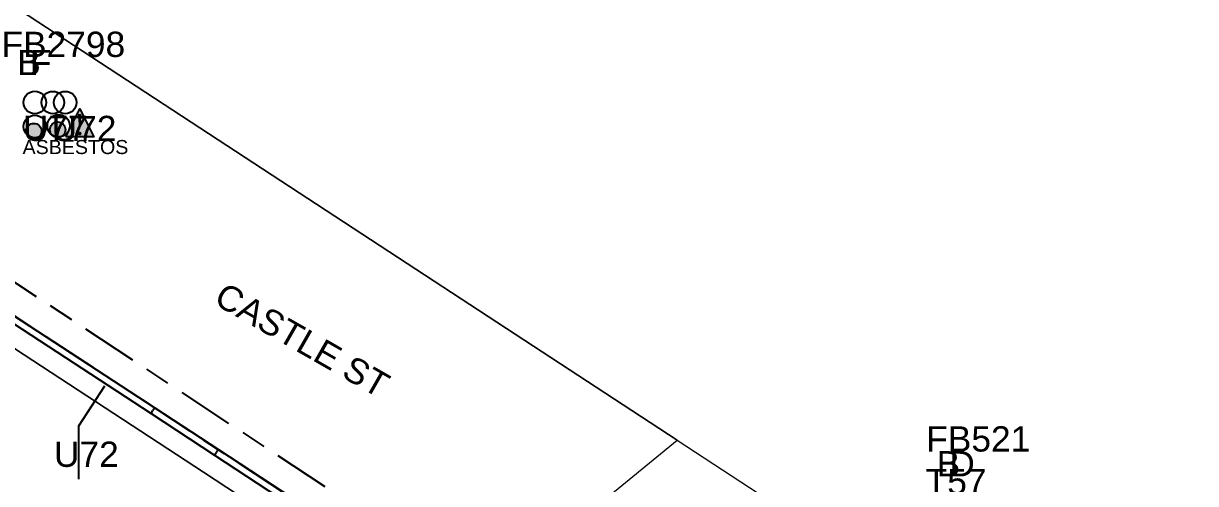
# Model space of a CAD drawing. Header units: metres. Extents: x 314728 to 315901, y 6265229 to 6266735.
# Drawn here: x 315121.7 to 315205.1, y 6265822.3 to 6265855 of the extents above; entities that cross this region are included whole.
import ezdxf
from ezdxf.enums import TextEntityAlignment as Align

# ---------------------------------------------------------------- set-up
doc = ezdxf.new("R2010")
doc.units = ezdxf.units.M
doc.linetypes.add('Cable Exist UG', pattern=[8.2, 4, -1.2, 1.8, -1.2])
doc.layers.get('0').update_dxf_attribs({"color": 6})
doc.layers.add('Cadastre Land Parcels_SP_EXT', color=250, linetype='Continuous', lineweight=5)
doc.layers.add('Cadastre Roads_SP_EXT', color=250, linetype='Continuous', lineweight=5)
doc.layers.add('Duct_SP_EXT', color=7, linetype='Continuous')
doc.layers.add('Mains_HV_EXT', color=7, linetype='Continuous')
doc.styles.add('iecNAME', font='times.ttf')
doc.styles.get("Standard").update_dxf_attribs({"font": 'arial.ttf'})

# ---------------------------------------------------------------- blocks, each defined once
blk = doc.blocks.new('DUCT_EXT')
blk.add_circle((0, 0.8), 0.8)
at = {"flags": 1}
blk.add_attdef('Z', (0, 0), '', height=0.2, dxfattribs=at)
at = {"flags": 9}
for tag, p in [('DUCT_CODE', (0, 0)), ('XSECT_TYPE', (0, -0.2)), ('STATE', (0, -0.6)), ('FB_REFERENCE', (0, -0.4)), ('NOTES', (0, -0.8))]:
    blk.add_attdef(tag, text='', height=0.2, dxfattribs=at).set_placement(p, align=Align.MIDDLE_LEFT)
blk = doc.blocks.new('WARNING_FEATURE_EXT')
h = blk.add_hatch(color=2)
h.dxf.hatch_style = 1
h.paths.add_polyline_path([(0.001, 1.995), (-0.994, -0.001), (0.997, -0.001)])
at = {"color": 18, "true_color": 0x000000}
blk.add_lwpolyline([(-0.994, -0.001), (0.001, 1.995), (0.997, -0.001)], close=True, dxfattribs=at)
at = {"color": 18, "true_color": 0x000000, "insert": (0.001, 0.872), "char_height": 1.5, "attachment_point": 5, "line_spacing_factor": 1.5, "style": 'iecNAME'}
blk.add_mtext_dynamic_manual_height_columns('!', width=1.5, gutter_width=4, heights=[0], dxfattribs=at)
at = {"color": 2, "flags": 1}
for tag, p in [('STATE', (1.191, 2.008)), ('HAZMAT_ID', (1.191, 0.723))]:
    blk.add_attdef(tag, p, '', height=0.8, dxfattribs=at)
at = {"color": 2}
blk.add_attdef('WARNING_TYPE', text='', height=1, dxfattribs=at).set_placement((-4.067, -1.217), (4.875, -1.217), align=Align.ALIGNED)
at = {"color": 2, "flags": 1}
blk.add_attdef('WARNING_DESC', text='', height=0.8, dxfattribs=at).set_placement((1.191, -0.562), align=Align.MIDDLE_CENTER)
blk = doc.blocks.new('CABLE_LARGE_EXT')
h = blk.add_hatch(color=256)
edge = h.paths.add_edge_path()
edge.add_arc((0, 0.55), 0.55, 0, 360)
blk.add_circle((0, 0.55), 0.55)
at = {"flags": 1}
blk.add_attdef('Z', (0, 0), '', height=0.2, dxfattribs=at)
at = {"flags": 9}
for tag, p in [('COND_CODE', (0, 0)), ('XSECT_SIZE', (0, -0.6)), ('STATE', (0, -0.4)), ('FB_REFERENCE', (0, -0.2)), ('NOTES', (0, -0.8))]:
    blk.add_attdef(tag, text='', height=0.2, dxfattribs=at).set_placement(p, align=Align.MIDDLE_LEFT)

msp = doc.modelspace()

# ---------------------------------------------------------------- linework, layer by layer
at = {"layer": 'Cadastre Land Parcels_SP_EXT', "linetype": 'Continuous'}
msp.add_lwpolyline([(315117.521, 6265858.509), (315168.195, 6265825.34), (315184.327, 6265814.781), (315214.071, 6265795.311), (315222.417, 6265808.063), (315232.285, 6265801.605), (315263.14, 6265781.41), (315352.865, 6265853.782), (315431.706, 6265925.826)], dxfattribs=at)
msp.add_lwpolyline([(315113.492, 6265728.101), (315106.824, 6265732.513), (315115.354, 6265745.312), (315123.612, 6265757.561), (315131.886, 6265769.83), (315140.353, 6265782.531), (315140.547, 6265782.823), (315149.183, 6265795.721), (315150.893, 6265799.078), (315152.224, 6265803.341), (315152.439, 6265808.197), (315151.647, 6265811.797), (315134.48, 6265823.065), (315105.696, 6265841.874), (315101.546, 6265841.975), (315036.849, 6265741.54), (315096.699, 6265702.341), (315113.492, 6265728.101)], close=True, dxfattribs=at)
at = {"layer": 'Cadastre Roads_SP_EXT', "linetype": 'Continuous'}
msp.add_lwpolyline([(315160.592, 6265819.118), (315168.195, 6265825.34), (315117.521, 6265858.509), (315105.696, 6265841.874), (315134.48, 6265823.065), (315151.647, 6265811.796), (315160.592, 6265819.118)], close=True, dxfattribs=at)
at = {"layer": 'Duct_SP_EXT'}
for p, q in [((315111.424, 6265840.448), (315131.016, 6265827.646)), ((315111.162, 6265840.047), (315130.753, 6265827.244)), ((315131.016, 6265827.646), (315130.884, 6265827.445)), ((315131.016, 6265827.646), (315135.543, 6265824.688)), ((315130.753, 6265827.244), (315130.884, 6265827.445)), ((315130.753, 6265827.244), (315135.28, 6265824.286)), ((315135.28, 6265824.286), (315135.411, 6265824.487)), ((315135.28, 6265824.286), (315141.361, 6265820.295)), ((315135.543, 6265824.688), (315135.411, 6265824.487)), ((315135.543, 6265824.688), (315141.624, 6265820.696))]:
    msp.add_line(p, q, dxfattribs=at)
msp.add_lwpolyline([(315125.605, 6265822.563), (315125.605, 6265826.358), (315127.466, 6265829.206)], dxfattribs=at)
at = {"layer": 'Mains_HV_EXT', "linetype": 'Cable Exist UG'}
for points in [[(315158.103, 6265781.58), (315149.99, 6265787.445), (315163.703, 6265808.516), (315107.772, 6265845.305), (315115.01, 6265856.789), (315107.277, 6265862.357), (315159.525, 6265941.803), (315166.577, 6265937.293), (315164.249, 6265933.561), (315175.689, 6265926.752), (315177.967, 6265930.236), (315176.404, 6265931.442)], [(315114.756, 6265877.219), (315109.394, 6265869.051), (315104.974, 6265861.634), (315112.215, 6265856.321), (315105.251, 6265844.585), (315109.545, 6265841.727), (315160.968, 6265807.977), (315137.344, 6265772.224)]]:
    msp.add_lwpolyline(points, dxfattribs=at)

# ---------------------------------------------------------------- block references
at = {"layer": 'Duct_SP_EXT'}
for p in [(315122.478, 6265848.571), (315123.763, 6265848.57), (315124.638, 6265848.57), (315122.478, 6265846.871), (315124.173, 6265846.923)]:
    msp.add_blockref('DUCT_EXT', p, dxfattribs=at)
ref = msp.add_blockref('WARNING_FEATURE_EXT', (315125.673, 6265846.923), dxfattribs=at)
ref.add_attrib('WARNING_TYPE', 'ASBESTOS', (315121.607, 6265845.706), dxfattribs={"layer": '0', "color": 2, "height": 1})
at = {"layer": 'Duct_SP_EXT', "rotation": 89.85298612002953}
for p in [(315122.955, 6265847.34), (315124.656, 6265847.44)]:
    msp.add_blockref('CABLE_LARGE_EXT', p, dxfattribs=at)

# ---------------------------------------------------------------- texts
at = {"layer": 'Cadastre Roads_SP_EXT'}
msp.add_text('CASTLE ST', height=1.8, rotation=330.21736, dxfattribs=at).set_placement((315135.126, 6265835.094))
at = {"layer": 'Duct_SP_EXT'}
for s, p in [('FB2798', (315120.106, 6265852.616)), ('B', (315121.226, 6265851.323)), ('F', (315122.126, 6265851.323)), ('U77', (315121.628, 6265846.645)), ('U72', (315123.676, 6265846.627)), ('FB521', (315185.928, 6265824.536)), ('U72', (315123.843, 6265823.446)), ('B', (315186.668, 6265822.769)), ('D', (315187.568, 6265822.769)), ('T57', (315185.887, 6265821.495))]:
    msp.add_text(s, height=1.8, dxfattribs=at).set_placement(p)

doc.saveas('drawing.dxf')
